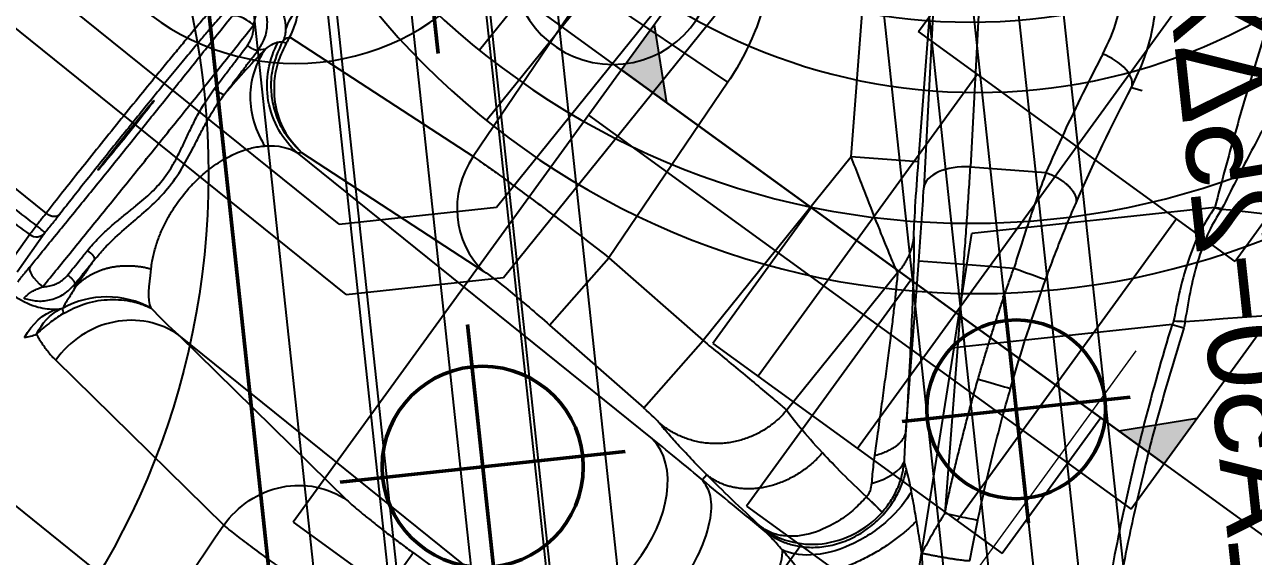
# Model space of a CAD drawing. Header units: millimetres. Extents: x 10462777 to 22643323, y 453826 to 1389191.
# Drawn here: x 11278518.3 to 11278573.3, y 584963.6 to 584987.4 of the extents above; entities that cross this region are included whole.
import ezdxf

# ---------------------------------------------------------------- set-up
doc = ezdxf.new("R2010")
doc.units = ezdxf.units.MM
doc.header["$LTSCALE"] = 200
doc.header["$MEASUREMENT"] = 0
for name, pattern in [('CENTER', [2, 1.25, -0.25, 0.25, -0.25]), ('CENTER1', [13, 10, -1, 1, -1]), ('HIDDEN', [3.75, 2.5, -1.25]), ('PHANTOM', [2.5, 1.25, -0.25, 0.25, -0.25, 0.25, -0.25])]:
    doc.linetypes.add(name, pattern=pattern)
doc.layers.get('0').update_dxf_attribs({"linetype": 'CONTINUOUS'})
for name, color, linetype in [('1', 1, 'CENTER'), ('CDQ2A50-25DC-A93L', 7, 'CONTINUOUS'), ('CENTER', 1, 'CONTINUOUS'), ('CL', 3, 'CONTINUOUS'), ('DR1433-A-002-023-000', 7, 'CONTINUOUS'), ('DR1438-001-002-000', 7, 'CONTINUOUS'), ('DR1438-001-002-001', 7, 'CONTINUOUS'), ('DR1438-001-008-000', 7, 'CONTINUOUS'), ('DR1501-002-005-002', 7, 'CONTINUOUS'), ('HIDDEN', 7, 'HIDDEN')]:
    doc.layers.add(name, color=color, linetype=linetype)
doc.layers.add('DR1431-08-005-000', color=7, linetype='CONTINUOUS', lineweight=50)
doc.layers.add('LAYOUT', color=8, linetype='CONTINUOUS', lineweight=25)
doc.styles.get("Standard").update_dxf_attribs({"font": 'SYMBOL'})

# ---------------------------------------------------------------- blocks, each defined once
blk = doc.blocks.new('A$C49261C9F')
at = {"layer": 'DR1438-001-002-000', "color": 1, "linetype": 'CENTER1', "lineweight": 5}
blk.add_line((54, 30.911, 41.999), (54, 0, 41.999), dxfattribs=at)
at = {"layer": 'DR1438-001-002-000'}
for p, q in [((80, 27.561, 41.999), (12, 27.561, 41.999)), ((50, 27.561, 41.999), (50, 25.061, 41.999)), ((80, 27.561, 41.999), (80, 2.561, 41.999)), ((80, 25.061, 41.999), (50, 25.061, 41.999)), ((80, 2.561, 41.999), (0, 2.561, 41.999))]:
    blk.add_line(p, q, dxfattribs=at)
at = {"layer": 'DR1438-001-002-000', "color": 2, "linetype": 'HIDDEN'}
for p, q in [((64, 27.561, 41.999), (64, 15.061, 41.999)), ((64, 15.061, 41.999), (44, 15.061, 41.999)), ((61, 15.061, 41.999), (61, 8.061, 41.999))]:
    blk.add_line(p, q, dxfattribs=at)
blk = doc.blocks.new('A$C5C527F3B')
at = {"layer": 'DR1438-001-002-001'}
for points in [[(0, 2.5), (0, 0), (2.5, 0)], [(30, 2.5), (30, 0), (27.5, 0)]]:
    blk.add_hatch(color=256, dxfattribs=at).paths.add_polyline_path(points)
for p, q in [((30, 90, 41.999), (30, 0, 41.999)), ((0, 10, 41.999), (0, 0, 41.999)), ((0, 2.5, 41.999), (2.5, 0, 41.999)), ((0, 2.5, 41.999), (2.5, 0, 41.999)), ((30, 2.5, 41.999), (27.5, 0, 41.999)), ((30, 2.5, 41.999), (27.5, 0, 41.999)), ((30, 2.5, 41.999), (27.5, 0, 41.999)), ((30, 0, 41.999), (0, 0, 41.999))]:
    blk.add_line(p, q, dxfattribs=at)
blk = doc.blocks.new('A$C41627905')
at = {"layer": 'DR1438-001-002-000'}
blk.add_blockref('A$C49261C9F', (0, 0), dxfattribs=at)
at = {"layer": 'DR1438-001-002-001', "xscale": -1}
blk.add_blockref('A$C5C527F3B', (80, 27.561), dxfattribs=at)
blk = doc.blocks.new('A$C63343886')
at = {"layer": 'DR1438-001-008-000', "color": 1, "linetype": 'CENTER'}
blk.add_line((393.234, 434.645, -10.028), (393.234, 407.145, -10.028), dxfattribs=at)
at = {"layer": 'DR1438-001-008-000', "color": 2, "linetype": 'HIDDEN'}
for p, q in [((387.734, 423.845, -10.028), (387.734, 407.145, -10.028)), ((398.734, 423.845, -10.028), (398.734, 407.145, -10.028))]:
    blk.add_line(p, q, dxfattribs=at)
at = {"layer": 'DR1438-001-008-000'}
for p, q in [((335.734, 414.645, 29.074), (385.234, 414.645)), ((385.234, 414.645), (385.234, 407.145)), ((401.234, 414.645), (401.234, 407.145)), ((401.234, 414.645), (442.734, 414.645, -9.047)), ((385.234, 407.145), (401.234, 407.145))]:
    blk.add_line(p, q, dxfattribs=at)
at = {"layer": 'DR1438-001-008-000', "color": 2, "linetype": 'HIDDEN', "elevation": -10.028}
blk.add_lwpolyline([(401.984, 434.645), (401.984, 423.845), (384.484, 423.845), (384.484, 434.645)], dxfattribs=at)
at = {"layer": 'DR1438-001-002-000', "xscale": -1}
blk.add_blockref('A$C41627905', (454.734, 387.084, -41.999), dxfattribs=at)
blk = doc.blocks.new('A$C321A0869')
at = {"layer": '1', "color": 155, "linetype": 'Continuous'}
for p, q in [((123.156, 243.104), (123.156, 246.992)), ((121.958, 243.08), (119.809, 242.94)), ((122.444, 242.595), (120.295, 242.455)), ((128.116, 242.509), (126.116, 242.509)), ((128.116, 242.544), (128.116, 242.509)), ((128.116, 242.509), (130.116, 242.509)), ((134.811, 240.303), (135.048, 240.07)), ((121.372, 240.01), (121.476, 240.115)), ((137.119, 229.818), (136.133, 239.558)), ((118.309, 238.644), (117.273, 228.161)), ((132.31, 236.044), (132.438, 235.91)), ((132.31, 215.653), (132.31, 236.044)), ((132.438, 235.91), (133.419, 226.225)), ((122.638, 235.051), (121.602, 224.568)), ((122.638, 215.654), (122.638, 235.051)), ((146.226, 230.578), (137.119, 229.818)), ((146.855, 223.039), (146.226, 230.578)), ((147.724, 216.648), (158.289, 223.912)), ((146.855, 223.039), (137.406, 222.25)), ((133.391, 222.426), (133.145, 216.824)), ((133.391, 222.426), (137.406, 222.25)), ((137.406, 222.25), (137.159, 216.648)), ((149.432, 214.162), (159.998, 221.426)), ((121.63, 220.774), (121.803, 216.824)), ((156.102, 218.607), (148.67, 213.246)), ((158.144, 217.571), (150.713, 212.21)), ((133.145, 216.824), (137.159, 216.648)), ((147.724, 216.648), (137.159, 216.648)), ((149.432, 214.162), (147.724, 216.648)), ((132.584, 212.751), (132.287, 212.751)), ((150.713, 212.21), (152.632, 209.418)), ((137.077, 211.778), (144.983, 211.778)), ((139.674, 207.02), (145.979, 211.355)), ((147.119, 209.698), (145.979, 211.355)), ((143.939, 207.708), (148.433, 210.286)), ((156.163, 202.556), (148.433, 210.286)), ((147.119, 209.698), (137.924, 203.377)), ((148.392, 207.846), (147.119, 209.698)), ((158.008, 208.826), (158.188, 208.374)), ((143.939, 207.708), (125.889, 197.357)), ((150.885, 200.762), (143.939, 207.708)), ((150.885, 200.762), (151.088, 200.255))]:
    blk.add_line(p, q, dxfattribs=at)
for centre, major_axis, ratio, start_param, end_param in [((122.444, 243.098), (-0.503, -0.018), 0.001214, 0.261636, 1.604682), ((122.444, 243.098), (0.033, -0.502), 0.965941, 4.684311, 6.215689), ((122.444, 243.098), (0, -0.503), 0.0339, 0.017463, 1.570816), ((120.851, 241.16), (0.007, 1.006), 0.347159, 0.01862, 1.57304), ((122.912, 240.617), (-0.001, 0.503), 0.231957, 3.195414, 4.712032), ((132.301, 240.738), (-0.012, 0.503), 0.186507, 1.566321, 3.088304), ((118.623, 234.875), (4.004, -0.396), 0.938232, 0.151692, 1.741606), ((137.434, 226.048), (4.004, 0.405), 0.940056, 1.554234, 2.987664), ((133.092, 216.827), (-0.044, -1.009), 0.052281, 0.254572, 1.570209), ((127.474, 215.866), (-4.847, 0), 0.642612, 0.068295, 3.073299), ((149.809, 211.589), (1.177, -1.632), 0.544728, 1.558438, 3.099966), ((145.86, 211.528), (4.972, 3.418), 0.034895, 4.712415, 5.28888), ((159.661, 206.076), (3.489, -9.372), 0.46308, 4.921125, 4.953598), ((159.698, 206.091), (4.125, -9.109), 0.47536, 4.889525, 4.922123), ((151.148, 200.907), (5.969, -8.023), 0.014242, 4.71448, 4.765376)]:
    blk.add_ellipse(centre, major_axis=major_axis, ratio=ratio, start_param=start_param, end_param=end_param, dxfattribs=at)
at = {"layer": '1', "color": 155, "linetype": 'Continuous', "extrusion": (0, 0, -1)}
for start_param, end_param in [(0.000305, 1.570796), (3.141593, 6.283185), (1.570796, 3.141288)]:
    blk.add_ellipse((128.116, 242.509), major_axis=(-2, 0), ratio=0.017455, start_param=start_param, end_param=end_param, dxfattribs=at)
at = {"layer": '1', "color": 155, "linetype": 'Continuous'}
for points, degree in [([(138.274, 248.447), (138.247, 248.725), (138.123, 249.258), (137.736, 249.996), (137.17, 250.651), (136.447, 251.219), (135.592, 251.693), (134.628, 252.074), (133.573, 252.36), (132.444, 252.554), (131.257, 252.658), (130.022, 252.671), (128.75, 252.594), (127.453, 252.426), (126.143, 252.166), (124.831, 251.812), (123.978, 251.516), (123.556, 251.352)], 3), ([(121.958, 243.08), (121.943, 243.518), (121.912, 244.39), (121.866, 245.688), (121.836, 246.546), (121.821, 246.974)], 3), ([(122.461, 243.098), (122.451, 243.536), (122.43, 244.407), (122.399, 245.705), (122.379, 246.564), (122.369, 246.992)], 3), ([(123.487, 242.602), (123.415, 242.6), (123.263, 242.599), (123.004, 242.596), (122.728, 242.595), (122.54, 242.595), (122.444, 242.595)], 3), ([(135.148, 242.515), (135.13, 242.521), (135.044, 242.533), (134.76, 242.551), (134.327, 242.568), (133.754, 242.583), (133.057, 242.597), (132.249, 242.609), (131.35, 242.619), (130.378, 242.626), (129.356, 242.63), (128.306, 242.632), (127.252, 242.631), (126.216, 242.628), (125.223, 242.621), (124.298, 242.613), (123.748, 242.606), (123.487, 242.602)], 3), ([(119.978, 242.168), (120.039, 242.168), (120.157, 242.168), (120.316, 242.168), (120.46, 242.168), (120.593, 242.167), (120.723, 242.167), (120.809, 242.166), (120.851, 242.166)], 3), ([(120.851, 242.166), (121.505, 242.162), (122.831, 242.154), (124.885, 242.147), (126.973, 242.143), (129.073, 242.143), (131.162, 242.146), (133.221, 242.154), (134.55, 242.161), (135.206, 242.165)], 3), ([(119.581, 241.476), (119.661, 241.3), (119.74, 241.123), (119.846, 240.966)], 3), ([(137.172, 241.721), (137.141, 240.855), (136.675, 240.24), (136.278, 239.919)], 3), ([(120.502, 241.16), (120.556, 241.094), (120.673, 240.972), (120.878, 240.822), (121.101, 240.71), (121.348, 240.636), (121.526, 240.618), (121.618, 240.618)], 3), ([(132.207, 240.738), (132.416, 240.743), (132.814, 240.753), (133.357, 240.767), (133.846, 240.781), (134.28, 240.794), (134.535, 240.802), (134.654, 240.806)], 3), ([(134.654, 240.806), (134.738, 240.808), (134.901, 240.828), (135.134, 240.899), (135.353, 241.009), (135.485, 241.105), (135.547, 241.159)], 3), ([(118.225, 240.366), (118.913, 240.505), (119.58, 240.365), (120.056, 240.091)], 3), ([(121.618, 240.618), (121.757, 240.617), (122.047, 240.617), (122.517, 240.617), (122.854, 240.617), (123.029, 240.617)], 3), ([(132.308, 240.235), (132.521, 240.241), (132.929, 240.251), (133.484, 240.265), (133.984, 240.279), (134.429, 240.292), (134.689, 240.3), (134.811, 240.303)], 3), ([(118.672, 240.038), (118.607, 239.885), (118.494, 239.578), (118.372, 239.113), (118.324, 238.801), (118.309, 238.644)], 3), ([(118.672, 240.038), (119.195, 240.164), (119.749, 240.122), (120.204, 239.928)], 3), ([(120.167, 239.683), (120.238, 239.785), (120.294, 239.841), (120.33, 239.85)], 3), ([(120.33, 239.85), (120.321, 239.853), (120.304, 239.861), (120.284, 239.871), (120.267, 239.881), (120.252, 239.89), (120.239, 239.9), (120.226, 239.909), (120.215, 239.918), (120.208, 239.925), (120.204, 239.928)], 3), ([(122.8, 236.787), (122.561, 238.147), (121.593, 239.347), (120.33, 239.85)], 3), ([(122.919, 240.115), (122.726, 240.104), (122.356, 240.082), (121.84, 240.046), (121.524, 240.022), (121.372, 240.01)], 3), ([(121.476, 240.115), (121.618, 240.115), (121.915, 240.115), (122.395, 240.114), (122.74, 240.115), (122.919, 240.115)], 3), ([(135.64, 239.825), (135.687, 239.778), (135.733, 239.732), (135.779, 239.685)], 3), ([(137.38, 240.05), (136.994, 240.106), (136.607, 240.06), (136.278, 239.919)], 3), ([(136.133, 239.558), (136.027, 239.543), (135.922, 239.529), (135.817, 239.514)], 3), ([(122.8, 236.787), (123.016, 237.193), (123.484, 237.441), (124.171, 237.884)], 3), ([(131.643, 237.371), (132.047, 236.929), (132.261, 236.518), (132.31, 236.044)], 3), ([(122.638, 235.051), (122.66, 235.629), (122.714, 236.208), (122.8, 236.787)], 3), ([(156.805, 229.493), (156.533, 229.022), (155.943, 228.124), (154.914, 226.907), (153.769, 225.84), (152.521, 224.931), (151.188, 224.189), (149.79, 223.618), (148.338, 223.223), (147.353, 223.08), (146.855, 223.039)], 3), ([(117.273, 228.161), (109.766, 227.534), (102.259, 226.908), (94.752, 226.281)], 3), ([(133.419, 226.225), (133.447, 225.946), (133.473, 224.896), (133.427, 223.25), (133.391, 222.426)], 3), ([(121.602, 224.568), (121.594, 224.486), (121.58, 224.288), (121.568, 223.88), (121.564, 223.379), (121.568, 222.798), (121.58, 222.158), (121.601, 221.473), (121.619, 221.009), (121.63, 220.774)], 3), ([(132.584, 212.751), (132.625, 213.111), (132.708, 213.78), (132.83, 214.639), (132.949, 215.34), (133.025, 215.698), (133.062, 215.85)], 3), ([(146.692, 212.214), (146.849, 212.344), (147.706, 212.966), (148.856, 213.766), (149.432, 214.162)], 3), ([(146.692, 212.214), (146.547, 212.096), (146.197, 211.815), (145.47, 211.255), (144.505, 210.529), (143.258, 209.609), (141.685, 208.464), (140.388, 207.531), (139.674, 207.02)], 3), ([(136.598, 209.331), (136.764, 210.464), (136.927, 211.299), (137.077, 211.778)], 3), ([(158.363, 210.765), (159.461, 210.982), (160.496, 211.407), (161.411, 212.008)], 3), ([(158.363, 210.765), (157.723, 210.638), (156.445, 210.37), (154.536, 209.921), (153.266, 209.591), (152.632, 209.418)], 3), ([(132.254, 209.119), (132.266, 209.21), (132.278, 209.301), (132.291, 209.393)], 3), ([(136.293, 206.568), (136.379, 207.611), (136.483, 208.543), (136.598, 209.331)], 3), ([(158.008, 208.826), (158.467, 208.939), (158.927, 209.051), (159.372, 209.201)], 3), ([(152.383, 207.506), (154.235, 208.011), (156.111, 208.451), (158.008, 208.826)], 3), ([(143.533, 205.983), (145.932, 206.993), (148.392, 207.846)], 2), ([(148.886, 206.421), (148.877, 206.446), (148.645, 207.116), (148.392, 207.846)], 3), ([(137.966, 207.449), (137.843, 207.376), (137.602, 207.228), (137.249, 206.999), (137.019, 206.843), (136.906, 206.764)], 3), ([(136.906, 206.764), (137.529, 206.322), (138.19, 206.12), (138.589, 206.236)], 3), ([(138.383, 205.954), (138.411, 205.993), (138.462, 206.066), (138.529, 206.16), (138.57, 206.213), (138.589, 206.236)], 3), ([(144.118, 204.593), (145.687, 205.254), (147.278, 205.863), (148.886, 206.421)], 3), ([(165.381, 206.389), (164.404, 206.014), (162.416, 205.234), (159.341, 203.964), (157.231, 203.039), (156.163, 202.556)], 3), ([(137.924, 203.377), (140.682, 204.782), (143.533, 205.983)], 2), ([(143.533, 205.983), (143.833, 205.271), (144.108, 204.618), (144.118, 204.593)], 3), ([(156.163, 202.556), (156.159, 202.555), (156.151, 202.554), (156.143, 202.554), (156.139, 202.553)], 3), ([(136.985, 201.181), (137.524, 201.472), (138.066, 201.757), (138.609, 202.033)], 3), ([(156.322, 202.277), (156.315, 202.275), (156.302, 202.272), (156.288, 202.27), (156.281, 202.269)], 3), ([(150.885, 200.762), (149.43, 200.179), (146.602, 198.966), (142.686, 197.079), (138.834, 195.013), (135.065, 192.771), (131.39, 190.36), (129.02, 188.649), (127.853, 187.767)], 3), ([(151.046, 200.805), (151.032, 200.797), (151.002, 200.784), (150.949, 200.769), (150.908, 200.763), (150.885, 200.762)], 3), ([(151.35, 200.397), (151.262, 200.35), (151.175, 200.302), (151.088, 200.255)], 3), ([(151.35, 200.397), (157.572, 193.721), (163.812, 187.108), (169.965, 180.37)], 3)]:
    blk.add_open_spline(points, degree=degree, dxfattribs=at)
for points, knots in [([(123.202, 247.392), (124.203, 248.272), (125.484, 249.033), (128.328, 249.988), (129.882, 250.161), (132.579, 249.771), (133.696, 249.223), (135.19, 247.741), (135.584, 246.814), (135.65, 245.834)], [0, 0, 0, 0, 0.25, 0.25, 0.5, 0.5, 0.75, 0.75, 1, 1, 1, 1]), ([(123.156, 243.104), (123.138, 243.104), (123.061, 243.102), (122.909, 243.1), (122.692, 243.098), (122.539, 243.098), (122.462, 243.098), (122.461, 243.098)], [0, 0, 0, 0, 0.094752, 0.395036, 0.694761, 0.994476, 1, 1, 1, 1]), ([(135.65, 243.018), (135.606, 243.025), (135.52, 243.039), (135.136, 243.058), (134.617, 243.075), (133.987, 243.09), (133.289, 243.102), (132.554, 243.112), (131.811, 243.119), (130.484, 243.13), (128.377, 243.137), (125.511, 243.131), (123.946, 243.113), (123.156, 243.104)], [0, 0, 0, 0, 0.077293, 0.150401, 0.219337, 0.284093, 0.34467, 0.401065, 0.453279, 0.501308, 0.664235, 0.830466, 1, 1, 1, 1]), ([(135.547, 241.159), (135.546, 241.394), (135.512, 241.669), (135.379, 242.06), (135.286, 242.161), (135.206, 242.165)], [0, 0, 0, 0, 0.5, 0.5, 1, 1, 1, 1]), ([(120.056, 240.091), (119.934, 240.251), (119.785, 240.46), (119.53, 241.018), (119.412, 241.37), (119.396, 241.836)], [0, 0, 0, 0, 0.5, 0.5, 1, 1, 1, 1]), ([(119.581, 241.476), (119.582, 241.476), (119.583, 241.481), (119.597, 241.488), (119.641, 241.489), (119.709, 241.482), (119.797, 241.466), (119.898, 241.441), (120.001, 241.408), (120.101, 241.37), (120.195, 241.328), (120.285, 241.282), (120.377, 241.232), (120.449, 241.19), (120.493, 241.165), (120.502, 241.16)], [0, 0, 0, 0, 0.012537, 0.117886, 0.223447, 0.32978, 0.437729, 0.542233, 0.635813, 0.718463, 0.792113, 0.857908, 0.920039, 0.983129, 1, 1, 1, 1]), ([(135.547, 241.159), (135.56, 241.165), (135.657, 241.212), (135.82, 241.297), (136.01, 241.391), (136.17, 241.457), (136.303, 241.502), (136.412, 241.53), (136.499, 241.546), (136.562, 241.552), (136.595, 241.548), (136.601, 241.541), (136.602, 241.538)], [0, 0, 0, 0, 0.019584, 0.149994, 0.279955, 0.399062, 0.510093, 0.615931, 0.720013, 0.824028, 0.928488, 1, 1, 1, 1]), ([(119.846, 240.966), (119.852, 240.956), (119.975, 240.778), (120.284, 240.48), (120.84, 240.175), (121.26, 240.136), (121.476, 240.115)], [0, 0, 0, 0, 0.018504, 0.337846, 0.659315, 1, 1, 1, 1]), ([(120.502, 241.16), (121.195, 241.156), (122.582, 241.148), (124.738, 241.141), (126.921, 241.137), (129.119, 241.137), (131.304, 241.141), (133.462, 241.148), (134.852, 241.155), (135.547, 241.159)], [0, 0, 0, 0, 0.142909, 0.285792, 0.428662, 0.571517, 0.714357, 0.85718, 1, 1, 1, 1]), ([(134.811, 240.303), (134.975, 240.32), (135.358, 240.359), (135.903, 240.629), (136.227, 240.934), (136.355, 241.106)], [0, 0, 0, 0, 0.275569, 0.645455, 1, 1, 1, 1]), ([(118.225, 240.366), (118.295, 240.308), (118.431, 240.197), (118.593, 240.09), (118.672, 240.038)], [0, 0, 0, 0, 0.51284, 1, 1, 1, 1]), ([(122.919, 240.115), (123.126, 240.111), (123.569, 240.101), (124.373, 240.004), (125.29, 239.837), (126.299, 239.649), (127.329, 239.54), (128.445, 239.596), (129.405, 239.784), (130.193, 239.953), (130.855, 240.084), (131.562, 240.198), (132.073, 240.224), (132.308, 240.235)], [0, 0, 0, 0, 0.066143, 0.141795, 0.256863, 0.361252, 0.46566, 0.583208, 0.712167, 0.773874, 0.837655, 0.925215, 1, 1, 1, 1]), ([(123.029, 240.617), (123.275, 240.61), (123.729, 240.596), (124.364, 240.506), (124.927, 240.401), (125.442, 240.29), (125.929, 240.183), (126.544, 240.059), (127.347, 239.951), (128.195, 240.002), (128.916, 240.139), (129.484, 240.274), (130.06, 240.417), (130.68, 240.557), (131.399, 240.689), (131.922, 240.72), (132.207, 240.738)], [0, 0, 0, 0, 0.080725, 0.148995, 0.208367, 0.266347, 0.319067, 0.36904, 0.467913, 0.577834, 0.63918, 0.702779, 0.764647, 0.82981, 0.9073, 1, 1, 1, 1]), ([(135.048, 240.07), (134.661, 240.106), (133.951, 240.171), (132.822, 240.215), (132.308, 240.235)], [0, 0, 0, 0, 0.544753, 1, 1, 1, 1]), ([(120.167, 239.683), (120.064, 239.718), (119.844, 239.795), (119.488, 239.893), (119.086, 239.983), (118.816, 240.019), (118.672, 240.038)], [0, 0, 0, 0, 0.202391, 0.434547, 0.698637, 1, 1, 1, 1]), ([(120.204, 239.928), (120.19, 239.941), (120.155, 239.975), (120.106, 240.029), (120.072, 240.07), (120.056, 240.091)], [0, 0, 0, 0, 0.246048, 0.63166, 1, 1, 1, 1]), ([(120.167, 239.683), (120.47, 239.549), (121.1, 239.27), (121.885, 238.584), (122.377, 237.889), (122.661, 237.28), (122.751, 236.96), (122.8, 236.787)], [0, 0, 0, 0, 0.240342, 0.499543, 0.749438, 0.864553, 1, 1, 1, 1]), ([(121.372, 240.01), (121.259, 239.991), (121.025, 239.951), (120.743, 239.923), (120.5, 239.895), (120.388, 239.865), (120.33, 239.85)], [0, 0, 0, 0, 0.226451, 0.46798, 0.725498, 1, 1, 1, 1]), ([(135.048, 240.07), (134.336, 240.043), (133.568, 239.769), (132.331, 238.773), (131.878, 238.071), (131.643, 237.371)], [0, 0, 0, 0, 0.5, 0.5, 1, 1, 1, 1]), ([(132.31, 236.044), (132.349, 236.881), (132.688, 237.81), (133.935, 239.227), (134.814, 239.68), (135.64, 239.825)], [0, 0, 0, 0, 0.5, 0.5, 1, 1, 1, 1]), ([(133.992, 238.9), (134.163, 239.034), (134.716, 239.394), (135.353, 239.568), (135.779, 239.685)], [0, 0, 0, 0, 0.329252, 1, 1, 1, 1]), ([(135.048, 240.07), (135.189, 240.031), (135.47, 239.953), (135.584, 239.867), (135.64, 239.825)], [0, 0, 0, 0, 0.505837, 1, 1, 1, 1]), ([(135.812, 239.691), (135.806, 239.69), (135.796, 239.688), (135.784, 239.686), (135.779, 239.685)], [0, 0, 0, 0, 0.572233, 1, 1, 1, 1]), ([(135.779, 239.685), (135.783, 239.671), (135.79, 239.644), (135.808, 239.557), (135.817, 239.514)], [0, 0, 0, 0, 0.5, 1, 1, 1, 1]), ([(136.278, 239.919), (136.221, 239.878), (136.14, 239.818), (135.984, 239.741), (135.866, 239.707), (135.812, 239.691)], [0, 0, 0, 0, 0.556018, 0.796902, 1, 1, 1, 1]), ([(136.133, 239.558), (136.056, 239.609), (135.944, 239.683), (135.843, 239.689), (135.812, 239.691)], [0, 0, 0, 0, 0.686252, 1, 1, 1, 1]), ([(136.133, 239.558), (136.241, 239.584), (136.471, 239.638), (136.788, 239.75), (137.101, 239.889), (137.283, 239.994), (137.38, 240.05)], [0, 0, 0, 0, 0.206246, 0.44022, 0.704152, 1, 1, 1, 1]), ([(135.817, 239.514), (135.544, 239.453), (134.958, 239.321), (134.101, 238.867), (133.296, 238.153), (132.639, 237.142), (132.507, 236.334), (132.438, 235.91)], [0, 0, 0, 0, 0.153861, 0.330831, 0.530874, 0.753948, 1, 1, 1, 1]), ([(124.171, 237.884), (124.266, 237.946), (124.509, 238.091), (124.941, 238.303), (125.461, 238.5), (125.993, 238.65), (126.508, 238.752), (127.004, 238.814), (127.486, 238.842), (127.964, 238.838), (128.45, 238.803), (128.946, 238.731), (129.423, 238.623), (129.854, 238.491), (130.232, 238.344), (130.569, 238.183), (130.874, 238.008), (131.147, 237.822), (131.39, 237.625), (131.548, 237.473), (131.629, 237.387), (131.643, 237.371)], [0, 0, 0, 0, 0.050206, 0.121697, 0.192061, 0.254502, 0.311173, 0.362686, 0.411648, 0.460199, 0.510527, 0.564911, 0.622823, 0.677664, 0.728627, 0.780086, 0.832024, 0.883516, 0.935268, 0.988244, 1, 1, 1, 1]), ([(132.438, 235.91), (132.48, 236.249), (132.558, 236.889), (132.94, 237.725), (133.418, 238.386), (133.794, 238.746), (133.992, 238.9)], [0, 0, 0, 0, 0.295105, 0.556728, 0.784817, 1, 1, 1, 1]), ([(137.119, 229.818), (137.132, 229.665), (137.157, 229.358), (137.197, 228.685), (137.238, 227.863), (137.277, 226.909), (137.315, 225.842), (137.348, 224.713), (137.38, 223.501), (137.397, 222.679), (137.406, 222.25)], [0, 0, 0, 0, 0.12227, 0.246247, 0.371943, 0.499371, 0.621613, 0.749499, 0.869315, 1, 1, 1, 1]), ([(117.615, 220.598), (117.592, 220.964), (117.545, 221.724), (117.477, 222.887), (117.413, 224.079), (117.362, 225.141), (117.319, 226.137), (117.288, 227.018), (117.272, 227.724), (117.272, 228.034), (117.273, 228.161)], [0, 0, 0, 0, 0.111761, 0.232341, 0.361736, 0.499944, 0.605523, 0.749982, 0.896936, 1, 1, 1, 1]), ([(117.273, 228.161), (118.335, 228.227), (119.425, 227.876), (121.032, 226.542), (121.539, 225.568), (121.602, 224.568)], [0, 0, 0, 0, 0.5, 0.5, 1, 1, 1, 1]), ([(121.63, 220.774), (121.576, 220.772), (121.12, 220.752), (119.644, 220.687), (118.632, 220.642), (117.615, 220.598)], [0, 0, 0, 0, 0.5, 0.5, 1, 1, 1, 1]), ([(137.159, 216.648), (137.156, 216.324), (137.15, 215.631), (137.137, 214.57), (137.121, 213.51), (137.104, 212.643), (137.089, 212.063), (137.081, 211.864), (137.077, 211.778)], [0, 0, 0, 0, 0.146861, 0.313552, 0.500044, 0.699892, 0.868664, 1, 1, 1, 1]), ([(144.983, 211.778), (145.02, 211.852), (145.097, 212.004), (145.365, 212.506), (145.878, 213.432), (146.572, 214.654), (147.21, 215.763), (147.551, 216.351), (147.724, 216.648)], [0, 0, 0, 0, 0.106751, 0.217412, 0.454766, 0.717398, 0.857148, 1, 1, 1, 1]), ([(132.287, 212.751), (132.293, 213.203), (132.307, 214.22), (132.309, 215.141), (132.31, 215.653)], [0, 0, 0, 0, 0.444122, 1, 1, 1, 1]), ([(122.661, 212.751), (122.706, 212.583), (122.799, 212.238), (123.235, 211.751), (123.87, 211.321), (124.648, 210.989), (125.454, 210.767), (126.187, 210.642), (126.778, 210.586), (127.19, 210.568), (128.133, 210.558), (129.626, 210.726), (131.191, 211.331), (132.069, 212.048), (132.22, 212.534), (132.287, 212.751)], [0, 0, 0, 0, 0.07219, 0.148138, 0.224315, 0.296652, 0.361348, 0.415515, 0.457373, 0.486059, 0.501268, 0.653246, 0.790916, 0.906668, 1, 1, 1, 1]), ([(132.254, 209.119), (132.258, 209.76), (132.266, 211.013), (132.28, 212.181), (132.287, 212.751)], [0, 0, 0, 0, 0.512227, 1, 1, 1, 1]), ([(132.291, 209.393), (132.335, 210.007), (132.422, 211.233), (132.53, 212.246), (132.584, 212.751)], [0, 0, 0, 0, 0.501077, 1, 1, 1, 1]), ([(147.119, 209.698), (147.43, 209.913), (148.058, 210.345), (148.983, 210.989), (149.885, 211.622), (150.435, 212.013), (150.713, 212.21)], [0, 0, 0, 0, 0.244816, 0.493086, 0.744814, 1, 1, 1, 1]), ([(144.983, 211.778), (144.884, 211.71), (144.633, 211.541), (144.156, 211.231), (143.554, 210.848), (142.874, 210.423), (142.133, 209.965), (141.34, 209.48), (140.504, 208.973), (139.625, 208.442), (138.775, 207.932), (138.214, 207.597), (137.966, 207.449)], [0, 0, 0, 0, 0.079938, 0.18244, 0.285951, 0.390254, 0.494902, 0.59932, 0.703816, 0.809234, 0.916341, 1, 1, 1, 1]), ([(158.008, 208.826), (158.199, 208.88), (158.392, 209.121), (158.537, 209.908), (158.478, 210.404), (158.363, 210.765)], [0, 0, 0, 0, 0.5, 0.5, 1, 1, 1, 1]), ([(159.372, 209.201), (159.38, 209.203), (159.799, 209.345), (160.563, 209.673), (161.26, 210.099), (161.589, 210.301)], [0, 0, 0, 0, 0.009954, 0.531374, 1, 1, 1, 1]), ([(132.085, 208.016), (132.125, 208.247), (132.198, 208.663), (132.237, 208.978), (132.254, 209.119)], [0, 0, 0, 0, 0.553136, 1, 1, 1, 1]), ([(132.291, 209.393), (132.292, 208.454), (132.707, 207.5), (134.145, 206.084), (135.161, 205.637), (136.196, 205.587)], [0, 0, 0, 0, 0.5, 0.5, 1, 1, 1, 1]), ([(136.293, 206.568), (136.04, 206.587), (135.523, 206.628), (134.53, 206.873), (133.641, 207.3), (132.975, 207.864), (132.599, 208.343), (132.351, 208.86), (132.311, 209.215), (132.291, 209.393)], [0, 0, 0, 0, 0.12267, 0.249834, 0.498756, 0.623945, 0.749245, 0.874587, 1, 1, 1, 1]), ([(152.632, 209.418), (152.261, 209.29), (151.604, 209.065), (150.53, 208.674), (149.484, 208.28), (148.747, 207.987), (148.392, 207.846)], [0, 0, 0, 0, 0.282944, 0.50095, 0.759201, 1, 1, 1, 1]), ([(132.085, 208.016), (131.877, 207.818), (131.431, 207.585), (129.732, 207.204), (128.443, 207.072), (125.841, 207.12), (124.634, 207.297), (123.153, 207.737), (122.833, 207.984), (122.731, 208.187)], [0, 0, 0, 0, 0.25, 0.25, 0.5, 0.5, 0.75, 0.75, 1, 1, 1, 1]), ([(131.816, 206.628), (131.867, 206.879), (131.961, 207.35), (132.046, 207.804), (132.085, 208.016)], [0, 0, 0, 0, 0.533344, 1, 1, 1, 1]), ([(137.734, 205.142), (137.262, 205.071), (136.685, 205.065), (135.432, 205.266), (134.761, 205.477), (133.574, 206.081), (133.067, 206.469), (132.364, 207.263), (132.165, 207.664), (132.085, 208.016)], [0, 0, 0, 0, 0.25, 0.25, 0.5, 0.5, 0.75, 0.75, 1, 1, 1, 1]), ([(148.886, 206.421), (149.19, 206.525), (149.799, 206.732), (150.698, 207.018), (151.573, 207.281), (152.113, 207.431), (152.383, 207.506)], [0, 0, 0, 0, 0.249613, 0.499411, 0.74953, 1, 1, 1, 1]), ([(136.906, 206.764), (136.813, 206.708), (136.675, 206.626), (136.456, 206.571), (136.347, 206.569), (136.293, 206.568)], [0, 0, 0, 0, 0.518381, 0.762938, 1, 1, 1, 1]), ([(138.589, 206.236), (138.594, 206.24), (138.953, 206.507), (139.315, 206.769), (139.674, 207.02)], [0, 0, 0, 0, 0.014565, 1, 1, 1, 1]), ([(136.196, 205.587), (136.408, 205.586), (136.831, 205.585), (137.453, 205.708), (138.05, 205.914), (138.409, 206.129), (138.589, 206.236)], [0, 0, 0, 0, 0.250925, 0.501585, 0.751419, 1, 1, 1, 1]), ([(137.734, 205.142), (137.802, 205.222), (137.931, 205.376), (138.161, 205.654), (138.297, 205.838), (138.383, 205.954)], [0, 0, 0, 0, 0.285943, 0.547706, 1, 1, 1, 1]), ([(136.868, 204.146), (136.963, 204.253), (137.171, 204.489), (137.462, 204.823), (137.652, 205.045), (137.734, 205.142)], [0, 0, 0, 0, 0.311396, 0.692558, 1, 1, 1, 1]), ([(138.609, 202.033), (138.617, 202.037), (139.534, 202.504), (141.355, 203.39), (143.2, 204.206), (144.118, 204.593)], [0, 0, 0, 0, 0.004372, 0.508061, 1, 1, 1, 1]), ([(135.894, 203.058), (135.929, 203.097), (136.075, 203.259), (136.329, 203.542), (136.619, 203.866), (136.797, 204.066), (136.868, 204.146)], [0, 0, 0, 0, 0.106123, 0.442619, 0.774625, 1, 1, 1, 1]), ([(166.769, 204.045), (165.917, 203.937), (164.181, 203.718), (161.599, 203.318), (158.961, 202.848), (157.217, 202.471), (156.322, 202.277)], [0, 0, 0, 0, 0.238377, 0.486168, 0.736219, 1, 1, 1, 1]), ([(135.894, 203.058), (135.855, 203.025), (135.687, 202.885), (135.404, 202.646), (135.162, 202.439), (135.048, 202.34)], [0, 0, 0, 0, 0.139629, 0.594063, 1, 1, 1, 1]), ([(137.924, 203.377), (137.759, 203.356), (137.426, 203.314), (136.745, 203.217), (136.237, 203.122), (135.894, 203.058)], [0, 0, 0, 0, 0.240647, 0.48693, 1, 1, 1, 1]), ([(137.924, 203.377), (138.083, 203.065), (138.267, 202.703), (138.533, 202.182), (138.603, 202.044), (138.609, 202.033)], [0, 0, 0, 0, 0.5, 0.5, 1, 1, 1, 1]), ([(156.139, 202.553), (155.753, 202.516), (154.944, 202.437), (153.65, 202.043), (152.333, 201.487), (151.453, 201.021), (151.046, 200.805)], [0, 0, 0, 0, 0.223458, 0.468754, 0.754481, 1, 1, 1, 1]), ([(156.281, 202.269), (155.908, 202.222), (155.123, 202.123), (153.915, 201.707), (152.639, 201.126), (151.785, 200.643), (151.35, 200.397)], [0, 0, 0, 0, 0.221305, 0.465702, 0.727574, 1, 1, 1, 1]), ([(170.035, 180.441), (168.916, 182.217), (166.576, 185.932), (163.156, 191.436), (159.714, 196.954), (157.432, 200.487), (156.281, 202.269)], [0, 0, 0, 0, 0.243123, 0.508409, 0.75208, 1, 1, 1, 1]), ([(151.088, 200.255), (150.065, 199.844), (147.975, 199.005), (145.003, 197.655), (142.029, 196.191), (138.395, 194.24), (133.657, 191.425), (130.122, 188.883), (128.178, 187.484)], [0, 0, 0, 0, 0.125746, 0.256743, 0.372167, 0.503694, 0.727018, 1, 1, 1, 1])]:
    blk.add_open_spline(points, degree=3, knots=knots, dxfattribs=at)
for points, weights in [([(123.487, 242.602), (123.295, 242.605), (123.159, 242.813), (123.156, 243.104)], [1.16840952779, 0.943863594086, 0.943863490738, 1.16840921774]), ([(134.654, 240.806), (134.661, 240.529), (134.724, 240.317), (134.811, 240.303)], [1.24468906677, 0.97842125483, 0.929465607501, 1.09782212478]), ([(121.618, 240.618), (121.618, 240.336), (121.56, 240.131), (121.476, 240.115)], [1.15875232048, 0.947082544613, 0.947082559839, 1.15875236616]), ([(121.372, 240.01), (122.558, 239.978), (123.58, 239.189), (124.171, 237.884)], [1.05435092608, 0.969925491101, 0.983856072092, 1.09614266906]), ([(137.077, 211.778), (134.669, 211.815), (132.992, 213.517), (133.062, 215.85)], [1.17880132922, 0.940399537612, 0.940399556927, 1.17880138716]), ([(136.598, 209.331), (134.238, 209.426), (132.573, 210.845), (132.584, 212.751)], [1.17263865249, 0.942451718488, 0.942453782523, 1.17264484459]), ([(144.983, 211.778), (145.618, 211.729), (146.205, 211.89), (146.692, 212.214)], [1.00454969824, 1.01968459277, 1.07257996396, 1.16323581183]), ([(132.254, 209.119), (132.27, 205.978), (135.382, 204.399), (138.383, 205.954)], [1.33150470961, 0.881725118967, 0.8896351349, 1.35523475741]), ([(152.632, 209.418), (152.978, 208.504), (152.867, 207.68), (152.383, 207.506)], [1.19759810302, 0.927480321829, 0.934301999824, 1.21806313701]), ([(137.966, 207.449), (138.655, 206.933), (139.27, 206.779), (139.674, 207.02)], [1.05780827212, 0.980730559738, 0.98073057596, 1.05780832079]), ([(136.868, 204.146), (134.677, 204.355), (132.551, 205.4), (131.816, 206.628)], [1.18483538461, 0.938387907229, 0.938388205132, 1.18483627831]), ([(136.196, 205.587), (136.225, 205.772), (136.259, 206.108), (136.293, 206.568)], [1.0210565911, 0.99298106527, 0.992981136301, 1.02105680419]), ([(135.894, 203.058), (136.387, 202.086), (136.909, 201.188), (136.985, 201.181)], [1.29483767261, 0.901723694906, 0.901720775819, 1.29482891535])]:
    blk.add_rational_spline(points, weights, degree=3, dxfattribs=at)
blk = doc.blocks.new('A$C3D036A4C')
at = {"layer": 'DR1501-002-005-002'}
for p, q in [((0, 5), (0, 85)), ((5, 0), (0, 5)), ((5, 0), (95, 0))]:
    blk.add_line(p, q, dxfattribs=at)
blk = doc.blocks.new('A$C4F800965')
at = {"layer": 'CL'}
blk.add_line((35, 70), (35, 0), dxfattribs=at)
blk.add_circle((35, 35), 26, dxfattribs=at)
at = {"layer": 'DR1501-002-005-002'}
for centre, radius in [((35, 35), 35), ((35, 9), 4.5)]:
    blk.add_circle(centre, radius, dxfattribs=at)
blk = doc.blocks.new('A$C59BF75ED')
at = {"layer": 'DR1501-002-005-002'}
blk.add_circle((50, 15), 10.75, dxfattribs=at)
for name, p in [('A$C3D036A4C', (30, 0)), ('A$C4F800965', (0, 10))]:
    blk.add_blockref(name, p, dxfattribs=at)
blk = doc.blocks.new('A$C01323151')
at = {"layer": 'DR1501-002-005-002', "xscale": -1, "rotation": 270}
blk.add_blockref('A$C59BF75ED', (160.15, 152.367), dxfattribs=at)
blk = doc.blocks.new('A$C6B1410A9')
at = {"layer": 'DR1501-002-005-002', "xscale": -1, "rotation": 270}
blk.add_blockref('A$C59BF75ED', (145.06, 152.004), dxfattribs=at)
blk = doc.blocks.new('CDQ2A50-25-S')
at = {"layer": 'CDQ2A50-25DC-A93L', "ltscale": 10}
for p, q in [((-32, 65.5), (-32, 0)), ((-28.723, 0), (-28.723, 65.5)), ((-21.5, 0), (-21.5, 65.5)), ((-18.5, 0), (-18.5, 65.5)), ((-4, 0), (-4, 65.5)), ((-2, 0), (-2, 65.5)), ((2, 0), (2, 65.5)), ((4, 0), (4, 65.5))]:
    blk.add_line(p, q, dxfattribs=at)
at = {"layer": 'CENTER', "ltscale": 10}
for p, q in [((-25, -3), (-25, 68.5)), ((0, -11), (0, 68.5))]:
    blk.add_line(p, q, dxfattribs=at)
at = {"layer": 'HIDDEN', "ltscale": 10}
for p, q in [((-28.323, 0), (-28.323, 65.5)), ((-21.677, 0), (-21.677, 65.5))]:
    blk.add_line(p, q, dxfattribs=at)
at = {"layer": 'CDQ2A50-25DC-A93L', "color": 4, "ltscale": 10}
blk.add_text('CDQ2A50-25DC-A93L', height=4, rotation=270, dxfattribs=at).set_placement((8.786, 67.025))
blk = doc.blocks.new('A$C7C8F32CC')
at = {"layer": 'DR1431-08-005-000', "ltscale": 10}
blk.add_line((6.5, 159, 41.999), (6.5, 102, 41.999), dxfattribs=at)
at = {"layer": 'DR1431-08-005-000', "color": 1, "linetype": 'CENTER', "ltscale": 0.5}
for p, q in [((16.5, 154.406, 41.999), (16.5, 141.594, 41.999)), ((40.5, 153.125, 41.999), (40.5, 142.875, 41.999)), ((10.094, 148, 41.999), (22.906, 148, 41.999)), ((45.625, 148, 41.999), (35.375, 148, 41.999)), ((16.5, 129.406, 41.999), (16.5, 116.594, 41.999))]:
    blk.add_line(p, q, dxfattribs=at)
at = {"layer": 'DR1431-08-005-000', "ltscale": 10}
for centre, radius in [((16.5, 148, 41.999), 4.5), ((40.5, 148, 41.999), 4)]:
    blk.add_circle(centre, radius, dxfattribs=at)
at = {"layer": 'DR1433-A-002-023-000'}
blk.add_blockref('CDQ2A50-25-S', (40.5, 102, 41.999), dxfattribs=at)
blk = doc.blocks.new('A$C5CB33DE0')
at = {"layer": 'DR1433-A-002-023-000', "ltscale": 0.5, "xscale": -1, "rotation": 180}
blk.add_blockref('A$C7C8F32CC', (0, 170.5), dxfattribs=at)
blk = doc.blocks.new('A$C256B494F')
at = {"layer": 'DR1501-002-005-002'}
for name, p, rotation in [('A$C5CB33DE0', (186.894, 170.537, -52.027), 314.9999999999999), ('A$C59BF75ED', (230, 264.787, -10.028), 180)]:
    blk.add_blockref(name, p, dxfattribs=dict(at, rotation=rotation))
blk = doc.blocks.new('A$C1F8A417F')
at = {"ltscale": 10}
blk.add_blockref('A$C63343886', (1434.042, 317.244), dxfattribs=at)
for name, p in [('A$C256B494F', (1576.882, 789.024, 10.028)), ('A$C6B1410A9', (1650.716, 788.607)), ('A$C01323151', (1633.375, 786.022))]:
    blk.add_blockref(name, p, dxfattribs=at)
at = {"layer": 'DR1501-002-005-002'}
blk.add_blockref('A$C321A0869', (1664.775, 743.024), dxfattribs=at)
blk = doc.blocks.new('A$C7DA30AB0')
at = {"layer": 'LAYOUT', "color": 6, "linetype": 'PHANTOM'}
blk.add_circle((3030.448, 3025.987, 0), 2693.021, dxfattribs=at)

msp = doc.modelspace()

# ---------------------------------------------------------------- block references
at = {"ltscale": 10, "rotation": 324.019764306913}
msp.add_blockref('A$C1F8A417F', (11276651.31599, 585455.73383, 0), dxfattribs=at)

# ---------------------------------------------------------------- next in the draw order: block references
at = {"ltscale": 10, "rotation": 51.1429793073033}
msp.add_blockref('A$C1F8A417F', (11278165.47006, 582967.95012, 0), dxfattribs=at)

# ---------------------------------------------------------------- next in the draw order: block references
at = {"ltscale": 10}
msp.add_blockref('A$C7DA30AB0', (11276684.40366, 580408.4363, 0), dxfattribs=at)

doc.saveas('drawing.dxf')
